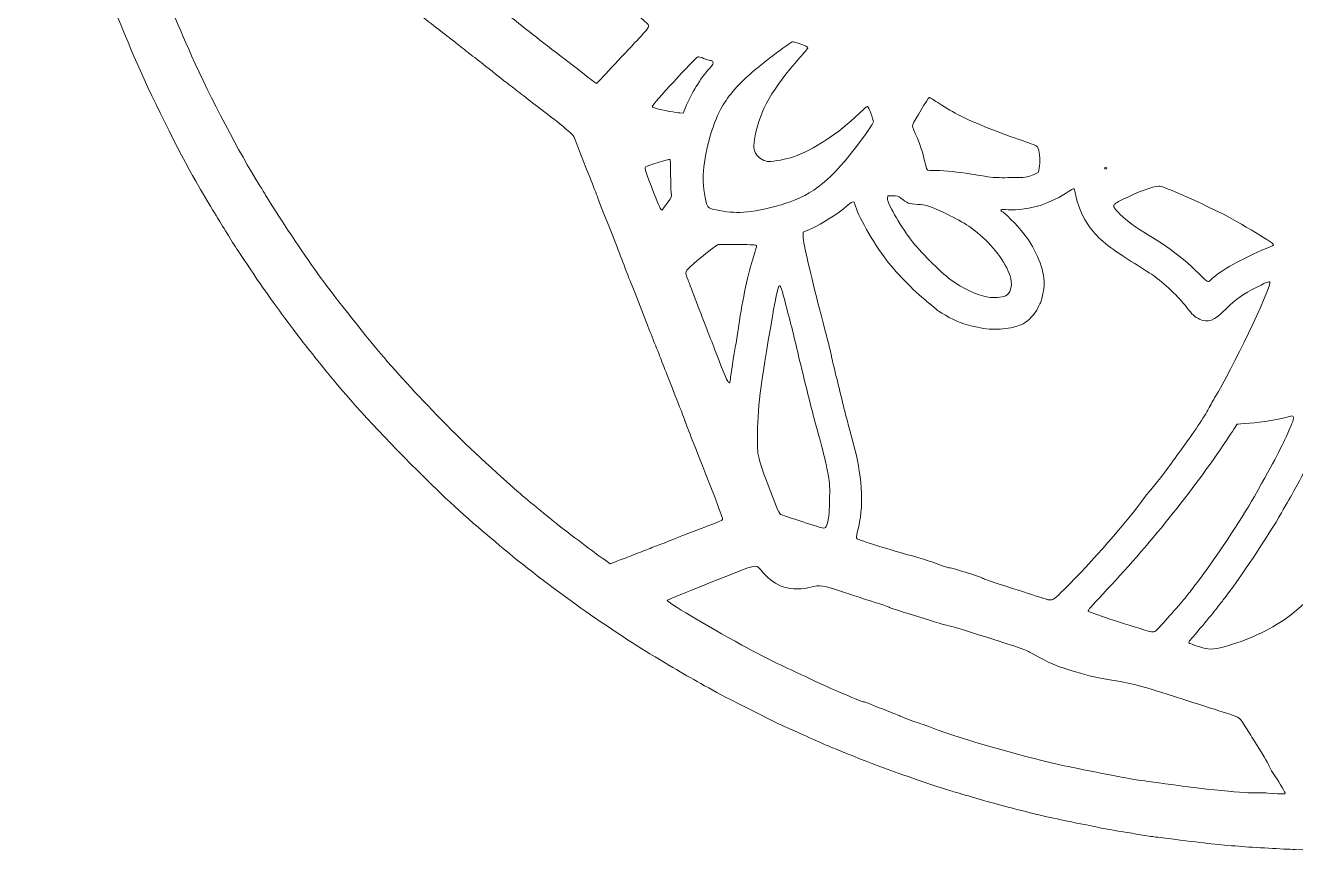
# Model space of a CAD drawing. Header units: inches. Extents: x -47.8 to -22.3, y 29.7 to 31.5.
# Drawn here: x -28.413 to -27.535, y 29.684 to 30.254 of the extents above; entities that cross this region are included whole.
import ezdxf

# ---------------------------------------------------------------- set-up
doc = ezdxf.new("R2010")
doc.units = ezdxf.units.IN
doc.header["$MEASUREMENT"] = 0
doc.layers.add('Football', color=7, linetype='Continuous')

msp = doc.modelspace()

# ---------------------------------------------------------------- linework, layer by layer
at = {"layer": 'Football', "lineweight": 0}
for points, knots in [([(-26.59611, 30.66189), (-26.59662, 30.66914), (-26.59723, 30.67533), (-26.59955, 30.69662), (-26.60033, 30.70371), (-26.60112, 30.70983), (-26.60216, 30.71681), (-26.60263, 30.71994), (-26.6035, 30.72596), (-26.6041, 30.73018), (-26.6068, 30.74921), (-26.6101, 30.76707), (-26.61494, 30.78877), (-26.61553, 30.79143), (-26.61652, 30.79591), (-26.61714, 30.79873), (-26.61979, 30.81081), (-26.62658, 30.83663), (-26.63023, 30.8485), (-26.63114, 30.85148), (-26.63228, 30.85544), (-26.63276, 30.85732), (-26.63385, 30.86157), (-26.64373, 30.89154), (-26.64607, 30.89771), (-26.64702, 30.90021), (-26.64951, 30.90687), (-26.65159, 30.9125), (-26.65367, 30.91813), (-26.65623, 30.92479), (-26.65728, 30.92729), (-26.65832, 30.92979), (-26.66075, 30.93581), (-26.66269, 30.94066), (-26.66462, 30.94551), (-26.6673, 30.95191), (-26.66865, 30.95488), (-26.67, 30.95785), (-26.67307, 30.96476), (-26.67547, 30.97024), (-26.68014, 30.9809), (-26.69472, 31.01038), (-26.70247, 31.02485), (-26.70701, 31.03334), (-26.70845, 31.03588), (-26.71706, 31.05061), (-26.71922, 31.05429), (-26.7216, 31.05839), (-26.72236, 31.05971), (-26.73323, 31.07867), (-26.75727, 31.11458), (-26.77423, 31.1372), (-26.78651, 31.15357), (-26.804, 31.17554), (-26.8114, 31.18389), (-26.81392, 31.18673), (-26.81816, 31.19158), (-26.82081, 31.19466), (-26.82347, 31.19775), (-26.83113, 31.20618), (-26.83784, 31.21339), (-26.86147, 31.23883), (-26.88471, 31.26102), (-26.91525, 31.28728), (-26.93418, 31.30357), (-26.96434, 31.32666), (-26.98506, 31.34074), (-26.98952, 31.34377), (-26.99464, 31.34729), (-26.99644, 31.34856), (-27.00943, 31.35775), (-27.049, 31.3818), (-27.06656, 31.39118), (-27.07047, 31.39327), (-27.07572, 31.39609), (-27.07822, 31.39744), (-27.0845, 31.40085), (-27.1102, 31.41361), (-27.11918, 31.41778), (-27.13129, 31.42341), (-27.13927, 31.42703), (-27.13958, 31.42703), (-27.13986, 31.42703), (-27.15384, 31.43293), (-27.15758, 31.43462), (-27.16386, 31.43748), (-27.19097, 31.44761), (-27.20906, 31.45387), (-27.22403, 31.45905), (-27.22697, 31.46), (-27.2405, 31.46394), (-27.2459, 31.46551), (-27.25055, 31.46694), (-27.25083, 31.46711), (-27.25208, 31.46788), (-27.29625, 31.47915), (-27.30674, 31.48137), (-27.33808, 31.488), (-27.36619, 31.49281), (-27.3928, 31.4961), (-27.40415, 31.4975), (-27.40819, 31.49791), (-27.42978, 31.49984), (-27.45893, 31.50245), (-27.50242, 31.50336), (-27.53803, 31.5021), (-27.55866, 31.50137), (-27.5999, 31.49817), (-27.61067, 31.49645), (-27.61255, 31.49615), (-27.61728, 31.4955), (-27.6212, 31.49501), (-27.62511, 31.49452), (-27.63061, 31.49375), (-27.63343, 31.4933), (-27.63624, 31.49285), (-27.64047, 31.49222), (-27.64281, 31.49189), (-27.64856, 31.49109), (-27.672, 31.48697), (-27.67837, 31.48564), (-27.68118, 31.48505), (-27.68451, 31.4844), (-27.68576, 31.4842), (-27.68701, 31.484), (-27.69111, 31.48311), (-27.69486, 31.48223), (-27.69862, 31.48134), (-27.70271, 31.48045), (-27.70396, 31.48024), (-27.70771, 31.47962), (-27.73808, 31.47188), (-27.75317, 31.4677), (-27.78363, 31.45928), (-27.83771, 31.43993), (-27.86438, 31.4279), (-27.86626, 31.42705), (-27.87061, 31.42513), (-27.87405, 31.42362), (-27.89071, 31.41633), (-27.92162, 31.40107), (-27.93606, 31.39302), (-27.93856, 31.39162), (-27.94432, 31.38844), (-27.94886, 31.38594), (-27.95751, 31.38117), (-27.95998, 31.37973), (-27.97019, 31.37351), (-27.97363, 31.37141), (-27.97811, 31.36873), (-27.98014, 31.36755), (-27.9858, 31.36427), (-28.00207, 31.35372), (-28.01517, 31.34483), (-28.03253, 31.33305), (-28.04422, 31.32441), (-28.07147, 31.3032), (-28.07804, 31.29809), (-28.09435, 31.28435), (-28.10472, 31.27518), (-28.10863, 31.27173), (-28.11439, 31.26667), (-28.11752, 31.26394), (-28.13323, 31.25023), (-28.18091, 31.20083), (-28.19403, 31.18469), (-28.19575, 31.18257), (-28.20036, 31.177), (-28.20427, 31.17232), (-28.2296, 31.14199), (-28.25884, 31.101), (-28.27903, 31.06751), (-28.29048, 31.04852), (-28.29436, 31.04169), (-28.30694, 31.01831), (-28.31719, 30.99927), (-28.33669, 30.95835), (-28.3388, 30.95147), (-28.33904, 30.95068), (-28.34007, 30.94838), (-28.34108, 30.94635), (-28.34289, 30.9427), (-28.35228, 30.91875), (-28.35782, 30.9036), (-28.36125, 30.89425), (-28.36983, 30.86845), (-28.37265, 30.85903), (-28.37922, 30.83708), (-28.3841, 30.81942), (-28.38655, 30.80868), (-28.38738, 30.80509), (-28.38854, 30.80022), (-28.38913, 30.79788), (-28.38973, 30.79553), (-28.39048, 30.7922), (-28.39081, 30.79048), (-28.39113, 30.78876), (-28.39256, 30.78172), (-28.39399, 30.77484), (-28.39688, 30.76081), (-28.39925, 30.74796), (-28.40141, 30.73445), (-28.40356, 30.721), (-28.40377, 30.71946), (-28.40508, 30.70828), (-28.40574, 30.70265), (-28.40664, 30.6951), (-28.40708, 30.6915), (-28.40752, 30.6879), (-28.40815, 30.68201), (-28.40847, 30.67842), (-28.40879, 30.67482), (-28.40932, 30.66904), (-28.40963, 30.66557), (-28.41179, 30.64195), (-28.41302, 30.58548), (-28.41192, 30.56038), (-28.41062, 30.53055), (-28.40769, 30.49624), (-28.40448, 30.47306), (-28.39951, 30.43722), (-28.39517, 30.41443), (-28.38597, 30.37578), (-28.38336, 30.36479), (-28.37683, 30.34104), (-28.37285, 30.328), (-28.36645, 30.30705), (-28.36041, 30.2895), (-28.35298, 30.27026), (-28.35153, 30.26651), (-28.34989, 30.26216), (-28.34934, 30.26059), (-28.34831, 30.25768), (-28.34377, 30.2467), (-28.33793, 30.233), (-28.32715, 30.20772), (-28.30628, 30.16553), (-28.29523, 30.1467), (-28.28522, 30.12963), (-28.28297, 30.12585), (-28.28011, 30.12122), (-28.27837, 30.11841), (-28.275, 30.1129), (-28.27263, 30.10899), (-28.27025, 30.10508), (-28.2669, 30.09983), (-28.26519, 30.09733), (-28.26347, 30.09483), (-28.26047, 30.09035), (-28.25852, 30.08737), (-28.251, 30.0759), (-28.24072, 30.0614), (-28.22926, 30.04613), (-28.22166, 30.03599), (-28.22128, 30.0355), (-28.20857, 30.01963), (-28.19052, 29.99709), (-28.17306, 29.97782), (-28.14619, 29.95078), (-28.12482, 29.92927), (-28.114, 29.91924), (-28.09182, 29.90038), (-28.07221, 29.8837), (-28.06069, 29.87469), (-28.03471, 29.85566), (-28.02015, 29.845), (-27.99455, 29.82786), (-27.98114, 29.81979), (-27.96085, 29.80758), (-27.95393, 29.80357), (-27.93748, 29.79453), (-27.92458, 29.78744), (-27.8899, 29.77003), (-27.88401, 29.76769), (-27.8826, 29.76713), (-27.87658, 29.76444), (-27.87064, 29.76172), (-27.86469, 29.759), (-27.85727, 29.75576), (-27.85414, 29.75452), (-27.85101, 29.75328), (-27.84641, 29.75142), (-27.8439, 29.75039), (-27.8251, 29.74264), (-27.78751, 29.72919), (-27.77308, 29.72505), (-27.77105, 29.72446), (-27.76454, 29.72255), (-27.75863, 29.72079), (-27.74584, 29.71699), (-27.73813, 29.71491), (-27.71648, 29.70944), (-27.70952, 29.70768), (-27.69859, 29.70533), (-27.67495, 29.70052), (-27.66546, 29.69859), (-27.66127, 29.69782), (-27.65504, 29.69685), (-27.65191, 29.69636), (-27.64654, 29.69547), (-27.6431, 29.69486), (-27.63965, 29.69426), (-27.63479, 29.69351), (-27.63229, 29.6932), (-27.62979, 29.69289), (-27.62364, 29.69212), (-27.61864, 29.69149), (-27.59514, 29.68852), (-27.58828, 29.68778), (-27.5738, 29.68665), (-27.56305, 29.68581), (-27.5431, 29.68467), (-27.53473, 29.68443), (-27.53473, 29.68443), (-27.53473, 29.68443), (-27.53473, 29.68443), (-27.5091, 29.68368), (-27.47088, 29.68425), (-27.44485, 29.68578), (-27.42024, 29.68723), (-27.37196, 29.6929), (-27.35014, 29.69692), (-27.34763, 29.69738), (-27.34341, 29.69812), (-27.34076, 29.69858), (-27.33568, 29.69944), (-27.32441, 29.70169), (-27.3106, 29.70459), (-27.30031, 29.70675), (-27.26153, 29.7164), (-27.25395, 29.71868), (-27.23449, 29.72455), (-27.22459, 29.72769), (-27.20764, 29.7334), (-27.19803, 29.73663), (-27.17571, 29.74481), (-27.17152, 29.74663), (-27.16995, 29.74731), (-27.16692, 29.74851), (-27.16479, 29.74928), (-27.16266, 29.75006), (-27.15587, 29.75288), (-27.14972, 29.75556), (-27.14356, 29.75823), (-27.13596, 29.7615), (-27.13283, 29.76283), (-27.12435, 29.76641), (-27.11017, 29.77315), (-27.09358, 29.78149), (-27.06169, 29.79751), (-27.02944, 29.81626), (-26.99972, 29.83605), (-26.98608, 29.84513), (-26.97754, 29.85101), (-26.97185, 29.85524), (-26.96903, 29.85733), (-26.96532, 29.86004), (-26.9636, 29.86127), (-26.95375, 29.86828), (-26.92512, 29.89097), (-26.91301, 29.90136), (-26.87199, 29.93655), (-26.83593, 29.97329), (-26.80023, 30.01627), (-26.79246, 30.02563), (-26.78792, 30.03147), (-26.77413, 30.0499), (-26.76343, 30.0642), (-26.76022, 30.06865), (-26.75435, 30.07738), (-26.75139, 30.08178), (-26.74827, 30.08629), (-26.7474, 30.08739), (-26.74654, 30.0885), (-26.74456, 30.09144), (-26.74302, 30.09393), (-26.74147, 30.09643), (-26.73655, 30.10423), (-26.73209, 30.11127), (-26.72379, 30.12435), (-26.71802, 30.13396), (-26.71332, 30.14255), (-26.71186, 30.14521), (-26.70931, 30.14982), (-26.70764, 30.15279), (-26.69969, 30.16696), (-26.68031, 30.20462), (-26.68031, 30.20589), (-26.68031, 30.20603), (-26.67746, 30.21238), (-26.67399, 30.22), (-26.66769, 30.23382), (-26.66197, 30.24734), (-26.6572, 30.25974), (-26.65582, 30.26334), (-26.65417, 30.2675), (-26.65353, 30.269), (-26.65102, 30.27495), (-26.63796, 30.3123), (-26.63539, 30.32089), (-26.63483, 30.32277), (-26.63372, 30.32648), (-26.63292, 30.32914), (-26.6286, 30.3436), (-26.61971, 30.37648), (-26.61801, 30.38432), (-26.6173, 30.3876), (-26.61589, 30.39387), (-26.61488, 30.39825), (-26.61291, 30.40683), (-26.61215, 30.41058), (-26.60904, 30.42727), (-26.60264, 30.46151), (-26.59779, 30.49964), (-26.59555, 30.53336), (-26.593, 30.57176), (-26.59321, 30.62047), (-26.59611, 30.66189)], [0, 0, 0, 0, 1, 1, 1, 2, 2, 2, 3, 3, 3, 4, 4, 4, 5, 5, 5, 6, 6, 6, 7, 7, 7, 8, 8, 8, 9, 9, 9, 10, 10, 10, 11, 11, 11, 12, 12, 12, 13, 13, 13, 14, 14, 14, 15, 15, 15, 16, 16, 16, 17, 17, 17, 18, 18, 18, 19, 19, 19, 20, 20, 20, 21, 21, 21, 22, 22, 22, 23, 23, 23, 24, 24, 24, 25, 25, 25, 26, 26, 26, 27, 27, 27, 28, 28, 28, 29, 29, 29, 30, 30, 30, 31, 31, 31, 32, 32, 32, 33, 33, 33, 34, 34, 34, 35, 35, 35, 36, 36, 36, 37, 37, 37, 38, 38, 38, 39, 39, 39, 40, 40, 40, 41, 41, 41, 42, 42, 42, 43, 43, 43, 44, 44, 44, 45, 45, 45, 46, 46, 46, 47, 47, 47, 48, 48, 48, 49, 49, 49, 50, 50, 50, 51, 51, 51, 52, 52, 52, 53, 53, 53, 54, 54, 54, 55, 55, 55, 56, 56, 56, 57, 57, 57, 58, 58, 58, 59, 59, 59, 60, 60, 60, 61, 61, 61, 62, 62, 62, 63, 63, 63, 64, 64, 64, 65, 65, 65, 66, 66, 66, 67, 67, 67, 68, 68, 68, 69, 69, 69, 70, 70, 70, 71, 71, 71, 72, 72, 72, 73, 73, 73, 74, 74, 74, 75, 75, 75, 76, 76, 76, 77, 77, 77, 78, 78, 78, 79, 79, 79, 80, 80, 80, 81, 81, 81, 82, 82, 82, 83, 83, 83, 84, 84, 84, 85, 85, 85, 86, 86, 86, 87, 87, 87, 88, 88, 88, 89, 89, 89, 90, 90, 90, 91, 91, 91, 92, 92, 92, 93, 93, 93, 94, 94, 94, 95, 95, 95, 96, 96, 96, 97, 97, 97, 98, 98, 98, 99, 99, 99, 100, 100, 100, 101, 101, 101, 102, 102, 102, 103, 103, 103, 104, 104, 104, 105, 105, 105, 106, 106, 106, 107, 107, 107, 108, 108, 108, 109, 109, 109, 110, 110, 110, 111, 111, 111, 112, 112, 112, 113, 113, 113, 114, 114, 114, 115, 115, 115, 116, 116, 116, 117, 117, 117, 118, 118, 118, 119, 119, 119, 120, 120, 120, 121, 121, 121, 122, 122, 122, 123, 123, 123, 124, 124, 124, 125, 125, 125, 126, 126, 126, 127, 127, 127, 128, 128, 128, 129, 129, 129, 130, 130, 130, 131, 131, 131, 132, 132, 132, 133, 133, 133, 134, 134, 134, 135, 135, 135, 136, 136, 136, 137, 137, 137, 138, 138, 138, 139, 139, 139, 139]), ([(-28.21061, 30.36859), (-28.20934, 30.36989), (-28.20618, 30.37315), (-28.20358, 30.37583), (-28.19787, 30.38174), (-28.18089, 30.39773), (-28.17155, 30.40598), (-28.16464, 30.41209), (-28.14525, 30.42784), (-28.1424, 30.42967), (-28.14155, 30.43021), (-28.13874, 30.43249), (-28.13616, 30.43473), (-28.13099, 30.43922), (-28.12868, 30.44099), (-28.11146, 30.45364), (-28.09847, 30.46317), (-28.08224, 30.4742), (-28.08118, 30.4742), (-28.08081, 30.4742), (-28.07795, 30.47576), (-28.07484, 30.47767), (-28.06179, 30.48565), (-28.03584, 30.49898), (-28.01456, 30.50863), (-28.00522, 30.51286), (-27.99539, 30.51686), (-27.99432, 30.51686), (-27.99328, 30.51686), (-27.99386, 30.51519), (-27.99726, 30.50828), (-28.00216, 30.49831), (-28.00591, 30.49291), (-28.01222, 30.48671), (-28.01856, 30.48048), (-28.02054, 30.47717), (-28.02052, 30.4728), (-28.02051, 30.46964), (-28.01914, 30.46615), (-28.01705, 30.46394), (-28.01631, 30.46316), (-28.01365, 30.46095), (-28.01115, 30.45904), (-28.00864, 30.45713), (-28.00339, 30.45227), (-27.99948, 30.44824), (-27.99225, 30.4408), (-27.9894, 30.43686), (-27.97567, 30.4153), (-27.96573, 30.39971), (-27.95692, 30.39146), (-27.94432, 30.38596), (-27.93988, 30.38403), (-27.93691, 30.38321), (-27.93108, 30.38232), (-27.92991, 30.38214), (-27.92895, 30.38172), (-27.92895, 30.38139), (-27.92895, 30.38106), (-27.9304, 30.37845), (-27.93217, 30.37559), (-27.94014, 30.36271), (-27.94348, 30.35121), (-27.94309, 30.33801), (-27.94286, 30.33037), (-27.94336, 30.32937), (-27.94562, 30.33294), (-27.94638, 30.33413), (-27.94919, 30.33722), (-27.95188, 30.33979), (-27.9634, 30.35082), (-27.97635, 30.35792), (-27.98901, 30.36013), (-28.00047, 30.36214), (-28.01457, 30.35692), (-28.02049, 30.34847), (-28.02324, 30.34455), (-28.02376, 30.34326), (-28.02484, 30.33769), (-28.02636, 30.32988), (-28.02645, 30.32377), (-28.02513, 30.31776), (-28.02448, 30.31479), (-28.02356, 30.31056), (-28.02308, 30.30837), (-28.02192, 30.30308), (-28.0155, 30.28999), (-28.01237, 30.28655), (-28.01105, 30.2851), (-28.00845, 30.28199), (-28.0066, 30.27965), (-28.00313, 30.27526), (-27.99018, 30.26197), (-27.98478, 30.25727), (-27.98225, 30.25507), (-27.98179, 30.25439), (-27.98207, 30.25326), (-27.98226, 30.25251), (-27.9858, 30.24833), (-27.98995, 30.24398), (-27.9941, 30.23962), (-28.00205, 30.23115), (-28.00762, 30.22515), (-28.00762, 30.22515), (-28.00762, 30.22514), (-28.00762, 30.22514), (-28.01319, 30.21914), (-28.01793, 30.21423), (-28.01815, 30.21423), (-28.01836, 30.21424), (-28.02149, 30.21654), (-28.02508, 30.21935), (-28.03651, 30.22829), (-28.03951, 30.23062), (-28.04279, 30.23312), (-28.05185, 30.24002), (-28.05782, 30.24465), (-28.06465, 30.25007), (-28.07306, 30.25674), (-28.08682, 30.26749), (-28.09303, 30.27225), (-28.09528, 30.27397), (-28.09864, 30.27672), (-28.10049, 30.27835), (-28.10462, 30.28199), (-28.12091, 30.29456), (-28.1252, 30.29743), (-28.12692, 30.29858), (-28.12974, 30.30066), (-28.13146, 30.30207), (-28.13318, 30.30347), (-28.13907, 30.30802), (-28.14454, 30.31219), (-28.15002, 30.31635), (-28.15514, 30.32042), (-28.15592, 30.32123), (-28.15716, 30.32252), (-28.1644, 30.32846), (-28.1706, 30.33326), (-28.17171, 30.33412), (-28.17294, 30.33483), (-28.17333, 30.33483), (-28.17372, 30.33483), (-28.1777, 30.33772), (-28.18219, 30.34126), (-28.18667, 30.34479), (-28.19341, 30.35), (-28.19716, 30.35283), (-28.20591, 30.35943), (-28.21182, 30.36428), (-28.21244, 30.36537), (-28.21279, 30.36599), (-28.21229, 30.36688), (-28.21061, 30.36859)], [0, 0, 0, 0, 1, 1, 1, 2, 2, 2, 3, 3, 3, 4, 4, 4, 5, 5, 5, 6, 6, 6, 7, 7, 7, 8, 8, 8, 9, 9, 9, 10, 10, 10, 11, 11, 11, 12, 12, 12, 13, 13, 13, 14, 14, 14, 15, 15, 15, 16, 16, 16, 17, 17, 17, 18, 18, 18, 19, 19, 19, 20, 20, 20, 21, 21, 21, 22, 22, 22, 23, 23, 23, 24, 24, 24, 25, 25, 25, 26, 26, 26, 27, 27, 27, 28, 28, 28, 29, 29, 29, 30, 30, 30, 31, 31, 31, 32, 32, 32, 33, 33, 33, 34, 34, 34, 35, 35, 35, 36, 36, 36, 37, 37, 37, 38, 38, 38, 39, 39, 39, 40, 40, 40, 41, 41, 41, 42, 42, 42, 43, 43, 43, 44, 44, 44, 45, 45, 45, 46, 46, 46, 47, 47, 47, 48, 48, 48, 49, 49, 49, 50, 50, 50, 51, 51, 51, 51]), ([(-27.98356, 29.89168), (-27.98684, 29.89039), (-27.99247, 29.88817), (-27.99607, 29.88676), (-27.99607, 29.88676), (-27.99607, 29.88676), (-27.99607, 29.88676), (-27.99967, 29.88536), (-28.00395, 29.88373), (-28.00559, 29.88314), (-28.00559, 29.88314), (-28.00857, 29.88208), (-28.00857, 29.88208), (-28.00857, 29.88208), (-28.01162, 29.88418), (-28.01162, 29.88418), (-28.01653, 29.88757), (-28.02725, 29.89561), (-28.04496, 29.9092), (-28.04951, 29.9127), (-28.06864, 29.9285), (-28.07293, 29.93231), (-28.09967, 29.95607), (-28.11277, 29.96852), (-28.13176, 29.98823), (-28.14813, 30.00522), (-28.16254, 30.02131), (-28.1742, 30.03561), (-28.19225, 30.05773), (-28.20791, 30.07814), (-28.21707, 30.09147), (-28.22911, 30.10898), (-28.24539, 30.13388), (-28.24751, 30.138), (-28.24791, 30.13878), (-28.24969, 30.14173), (-28.25148, 30.14454), (-28.26466, 30.16538), (-28.2852, 30.20451), (-28.29804, 30.23329), (-28.30883, 30.25745), (-28.31748, 30.27851), (-28.31748, 30.28062), (-28.31748, 30.28121), (-28.31574, 30.28437), (-28.31361, 30.28764), (-28.31149, 30.29091), (-28.30837, 30.29589), (-28.30669, 30.2987), (-28.30501, 30.30152), (-28.30293, 30.30485), (-28.30209, 30.3061), (-28.30048, 30.30846), (-28.29612, 30.31543), (-28.28534, 30.33284), (-28.27938, 30.34244), (-28.27433, 30.3505), (-28.26988, 30.35744), (-28.26883, 30.35908), (-28.26777, 30.36043), (-28.26753, 30.36043), (-28.26728, 30.36043), (-28.26428, 30.35819), (-28.26085, 30.35545), (-28.25742, 30.35272), (-28.25164, 30.34817), (-28.24799, 30.34536), (-28.24012, 30.33927), (-28.22719, 30.32919), (-28.20675, 30.31322), (-28.20335, 30.31057), (-28.19889, 30.30711), (-28.19683, 30.30554), (-28.19477, 30.30397), (-28.18952, 30.29988), (-28.18517, 30.29646), (-28.18081, 30.29303), (-28.1738, 30.28758), (-28.16957, 30.28435), (-28.16535, 30.28112), (-28.15997, 30.27695), (-28.15763, 30.2751), (-28.15528, 30.27324), (-28.15221, 30.27087), (-28.1508, 30.26982), (-28.14939, 30.26878), (-28.14453, 30.26501), (-28.13999, 30.26145), (-28.13546, 30.25789), (-28.12906, 30.25292), (-28.12577, 30.25042), (-28.12249, 30.24791), (-28.1174, 30.24393), (-28.11447, 30.24156), (-28.11153, 30.2392), (-28.10718, 30.23579), (-28.1048, 30.23399), (-28.10241, 30.23219), (-28.09585, 30.22705), (-28.09022, 30.22257), (-28.08459, 30.21809), (-28.07895, 30.21368), (-28.0777, 30.21276), (-28.07645, 30.21185), (-28.07283, 30.20905), (-28.06966, 30.20655), (-28.06649, 30.20405), (-28.06103, 30.19982), (-28.05752, 30.19716), (-28.04154, 30.18503), (-28.03433, 30.17905), (-28.03375, 30.17746), (-28.03201, 30.17268), (-28.02587, 30.15702), (-28.02252, 30.14881), (-28.02041, 30.14365), (-28.01794, 30.13738), (-28.01702, 30.13487), (-28.01549, 30.13068), (-28.01131, 30.12004), (-28.00562, 30.10586), (-28.00437, 30.10273), (-28.00173, 30.09582), (-27.99976, 30.0905), (-27.99779, 30.08518), (-27.99497, 30.07789), (-27.99348, 30.07429), (-27.99092, 30.06809), (-27.98726, 30.05878), (-27.98442, 30.05125), (-27.98371, 30.04937), (-27.98155, 30.04387), (-27.97961, 30.03902), (-27.97768, 30.03417), (-27.9751, 30.02764), (-27.97389, 30.02452), (-27.97134, 30.01793), (-27.96594, 30.00416), (-27.96057, 29.99055), (-27.95851, 29.98533), (-27.95682, 29.98089), (-27.95682, 29.98069), (-27.95682, 29.98048), (-27.95488, 29.97542), (-27.9525, 29.96942), (-27.93656, 29.92918), (-27.93051, 29.91336), (-27.9308, 29.91263), (-27.93096, 29.91222), (-27.93553, 29.91024), (-27.94097, 29.90823), (-27.9464, 29.90623), (-27.95558, 29.90268), (-27.96137, 29.90035), (-27.96716, 29.89802), (-27.97318, 29.89565), (-27.97474, 29.89508), (-27.9763, 29.89451), (-27.98027, 29.89298), (-27.98356, 29.89168)], [0, 0, 0, 0, 1, 1, 1, 2, 2, 2, 3, 3, 3, 4, 4, 4, 5, 5, 5, 6, 6, 6, 7, 7, 7, 8, 8, 8, 9, 9, 9, 10, 10, 10, 11, 11, 11, 12, 12, 12, 13, 13, 13, 14, 14, 14, 15, 15, 15, 16, 16, 16, 17, 17, 17, 18, 18, 18, 19, 19, 19, 20, 20, 20, 21, 21, 21, 22, 22, 22, 23, 23, 23, 24, 24, 24, 25, 25, 25, 26, 26, 26, 27, 27, 27, 28, 28, 28, 29, 29, 29, 30, 30, 30, 31, 31, 31, 32, 32, 32, 33, 33, 33, 34, 34, 34, 35, 35, 35, 36, 36, 36, 37, 37, 37, 38, 38, 38, 39, 39, 39, 40, 40, 40, 41, 41, 41, 42, 42, 42, 43, 43, 43, 44, 44, 44, 45, 45, 45, 46, 46, 46, 47, 47, 47, 48, 48, 48, 49, 49, 49, 50, 50, 50, 51, 51, 51, 52, 52, 52, 53, 53, 53, 53]), ([(-27.91099, 30.12574), (-27.91099, 30.12574), (-27.91099, 30.12574), (-27.91099, 30.12574), (-27.91846, 30.12475), (-27.92352, 30.12478), (-27.93037, 30.12584), (-27.93831, 30.12708), (-27.94049, 30.12784), (-27.94137, 30.12966), (-27.94262, 30.13227), (-27.94429, 30.14306), (-27.9443, 30.14857), (-27.94432, 30.16134), (-27.93919, 30.18244), (-27.93316, 30.19443), (-27.92872, 30.20326), (-27.92249, 30.21106), (-27.91312, 30.21955), (-27.9059, 30.22609), (-27.8845, 30.24251), (-27.88258, 30.24299), (-27.88122, 30.24334), (-27.87178, 30.23975), (-27.87178, 30.23889), (-27.87178, 30.23856), (-27.87439, 30.23537), (-27.87759, 30.2318), (-27.89605, 30.2112), (-27.90508, 30.19543), (-27.90825, 30.17823), (-27.90975, 30.17016), (-27.9096, 30.16832), (-27.90718, 30.16468), (-27.90567, 30.16241), (-27.90161, 30.16019), (-27.89896, 30.16019), (-27.89549, 30.16019), (-27.88639, 30.1619), (-27.88191, 30.1634), (-27.86858, 30.16786), (-27.8504, 30.17982), (-27.83645, 30.1933), (-27.83361, 30.19605), (-27.83102, 30.1983), (-27.8307, 30.1983), (-27.83002, 30.1983), (-27.82655, 30.18941), (-27.82655, 30.18766), (-27.82655, 30.187), (-27.82879, 30.18339), (-27.83153, 30.17963), (-27.85306, 30.15008), (-27.865, 30.13936), (-27.8842, 30.13233), (-27.8912, 30.12977), (-27.90359, 30.12673), (-27.91099, 30.12574)], [0, 0, 0, 0, 1, 1, 1, 2, 2, 2, 3, 3, 3, 4, 4, 4, 5, 5, 5, 6, 6, 6, 7, 7, 7, 8, 8, 8, 9, 9, 9, 10, 10, 10, 11, 11, 11, 12, 12, 12, 13, 13, 13, 14, 14, 14, 15, 15, 15, 16, 16, 16, 17, 17, 17, 18, 18, 18, 19, 19, 19, 19]), ([(-27.9773, 30.197), (-27.97839, 30.19729), (-27.97936, 30.19791), (-27.97946, 30.1984), (-27.97963, 30.19928), (-27.94955, 30.23204), (-27.94805, 30.23262), (-27.94762, 30.23279), (-27.94577, 30.23231), (-27.94394, 30.23155), (-27.94211, 30.2308), (-27.94004, 30.23018), (-27.93935, 30.23017), (-27.93866, 30.23016), (-27.93782, 30.22966), (-27.93749, 30.22905), (-27.93699, 30.22811), (-27.93739, 30.22739), (-27.94011, 30.22435), (-27.94625, 30.2175), (-27.95241, 30.20745), (-27.95653, 30.19759), (-27.95653, 30.19759), (-27.95653, 30.19759), (-27.95653, 30.19759), (-27.95653, 30.19759), (-27.95813, 30.19375), (-27.95813, 30.19375), (-27.95813, 30.19375), (-27.96046, 30.19379), (-27.96046, 30.19379), (-27.96255, 30.19382), (-27.97204, 30.19563), (-27.9773, 30.197)], [0, 0, 0, 0, 1, 1, 1, 2, 2, 2, 3, 3, 3, 4, 4, 4, 5, 5, 5, 6, 6, 6, 7, 7, 7, 8, 8, 8, 9, 9, 9, 10, 10, 10, 11, 11, 11, 11]), ([(-27.73127, 30.14905), (-27.73721, 30.14899), (-27.74285, 30.14904), (-27.74378, 30.14917), (-27.74758, 30.14969), (-27.75706, 30.15115), (-27.76, 30.15167), (-27.76713, 30.15293), (-27.77716, 30.15392), (-27.78282, 30.15393), (-27.78697, 30.15393), (-27.78905, 30.15415), (-27.78943, 30.15464), (-27.78975, 30.15503), (-27.79044, 30.1574), (-27.79099, 30.1599), (-27.79246, 30.16667), (-27.79452, 30.1729), (-27.79733, 30.17904), (-27.79938, 30.18353), (-27.79973, 30.18477), (-27.79927, 30.18587), (-27.79826, 30.18827), (-27.78858, 30.20423), (-27.78801, 30.20442), (-27.78771, 30.20452), (-27.78439, 30.20256), (-27.78063, 30.20006), (-27.77687, 30.19757), (-27.77062, 30.1939), (-27.76675, 30.19191), (-27.75821, 30.18752), (-27.7371, 30.17907), (-27.72371, 30.17469), (-27.71644, 30.17231), (-27.71368, 30.17115), (-27.71311, 30.17024), (-27.7117, 30.168), (-27.71101, 30.16183), (-27.71165, 30.15727), (-27.71198, 30.15498), (-27.71244, 30.15291), (-27.71268, 30.15267), (-27.71292, 30.15243), (-27.71477, 30.15154), (-27.71679, 30.1507), (-27.71679, 30.1507), (-27.71679, 30.1507), (-27.71679, 30.1507), (-27.7203, 30.14923), (-27.72095, 30.14916), (-27.73127, 30.14905)], [0, 0, 0, 0, 1, 1, 1, 2, 2, 2, 3, 3, 3, 4, 4, 4, 5, 5, 5, 6, 6, 6, 7, 7, 7, 8, 8, 8, 9, 9, 9, 10, 10, 10, 11, 11, 11, 12, 12, 12, 13, 13, 13, 14, 14, 14, 15, 15, 15, 16, 16, 16, 17, 17, 17, 17]), ([(-27.98407, 30.15645), (-27.98309, 30.15736), (-27.96762, 30.16208), (-27.96715, 30.16161), (-27.96697, 30.16142), (-27.96679, 30.15636), (-27.96676, 30.15035), (-27.96673, 30.14434), (-27.96651, 30.13865), (-27.96627, 30.13771), (-27.96589, 30.13621), (-27.96624, 30.13543), (-27.96915, 30.13132), (-27.97097, 30.12874), (-27.97265, 30.12663), (-27.97288, 30.12663), (-27.97351, 30.12662), (-27.97465, 30.12909), (-27.97832, 30.13833), (-27.98427, 30.15335), (-27.98498, 30.1556), (-27.98407, 30.15645)], [0, 0, 0, 0, 1, 1, 1, 2, 2, 2, 3, 3, 3, 4, 4, 4, 5, 5, 5, 6, 6, 6, 7, 7, 7, 7]), ([(-27.6667, 30.15564), (-27.6667, 30.15595), (-27.66632, 30.15621), (-27.66585, 30.15621), (-27.66538, 30.15621), (-27.665, 30.15595), (-27.665, 30.15564), (-27.665, 30.15532), (-27.66538, 30.15507), (-27.66585, 30.15507), (-27.66632, 30.15507), (-27.6667, 30.15532), (-27.6667, 30.15564)], [0, 0, 0, 0, 1, 1, 1, 2, 2, 2, 3, 3, 3, 4, 4, 4, 4]), ([(-27.70383, 29.85703), (-27.70484, 29.85706), (-27.70593, 29.85717), (-27.70624, 29.85728), (-27.70655, 29.85738), (-27.71257, 29.85931), (-27.71961, 29.86156), (-27.74117, 29.86844), (-27.74999, 29.87138), (-27.75118, 29.87211), (-27.75265, 29.87301), (-27.77225, 29.87917), (-27.77365, 29.87917), (-27.77423, 29.87917), (-27.77683, 29.87995), (-27.77944, 29.8809), (-27.787, 29.88365), (-27.79743, 29.88697), (-27.80266, 29.88829), (-27.81087, 29.89035), (-27.83703, 29.89856), (-27.83782, 29.89932), (-27.83844, 29.89992), (-27.83837, 29.90084), (-27.83743, 29.90454), (-27.83533, 29.91287), (-27.83433, 29.92254), (-27.83474, 29.93065), (-27.83524, 29.94059), (-27.83692, 29.95194), (-27.83911, 29.96026), (-27.84082, 29.96677), (-27.84321, 29.9757), (-27.84533, 29.98356), (-27.84635, 29.98731), (-27.84763, 29.99243), (-27.84819, 29.99494), (-27.84875, 29.99744), (-27.8505, 30.00461), (-27.85207, 30.01086), (-27.85364, 30.01712), (-27.85523, 30.0239), (-27.8556, 30.02594), (-27.85597, 30.02797), (-27.85692, 30.03194), (-27.8577, 30.03476), (-27.85848, 30.03757), (-27.8597, 30.04231), (-27.86042, 30.04528), (-27.86113, 30.04825), (-27.86264, 30.05414), (-27.86377, 30.05836), (-27.86958, 30.0801), (-27.87505, 30.10416), (-27.87513, 30.10834), (-27.87513, 30.10834), (-27.87519, 30.11138), (-27.87519, 30.11138), (-27.87519, 30.11138), (-27.86922, 30.11397), (-27.86922, 30.11397), (-27.8623, 30.11697), (-27.85033, 30.12459), (-27.84536, 30.12915), (-27.84149, 30.13271), (-27.83984, 30.13315), (-27.83931, 30.13075), (-27.83771, 30.12346), (-27.82684, 30.10419), (-27.81742, 30.09193), (-27.8102, 30.08253), (-27.79624, 30.06847), (-27.78759, 30.06188), (-27.78571, 30.06046), (-27.78334, 30.05845), (-27.78232, 30.05743), (-27.78021, 30.05531), (-27.76844, 30.04923), (-27.76388, 30.04789), (-27.75055, 30.044), (-27.74127, 30.04324), (-27.73154, 30.04525), (-27.72828, 30.04593), (-27.72437, 30.04716), (-27.72285, 30.04799), (-27.71937, 30.04988), (-27.71445, 30.05515), (-27.71281, 30.05874), (-27.71213, 30.06025), (-27.71134, 30.06191), (-27.71106, 30.06243), (-27.71016, 30.06413), (-27.70888, 30.06996), (-27.70851, 30.07401), (-27.7077, 30.08289), (-27.71265, 30.09659), (-27.72083, 30.10811), (-27.7244, 30.11314), (-27.73379, 30.12311), (-27.73682, 30.12509), (-27.73956, 30.12688), (-27.73875, 30.12731), (-27.7334, 30.12689), (-27.72714, 30.12641), (-27.71751, 30.12775), (-27.71027, 30.13011), (-27.70498, 30.13184), (-27.69675, 30.13594), (-27.69154, 30.13945), (-27.68994, 30.14053), (-27.68833, 30.14142), (-27.68797, 30.14142), (-27.68761, 30.14142), (-27.68714, 30.1402), (-27.68692, 30.13871), (-27.68573, 30.13042), (-27.68205, 30.1218), (-27.67651, 30.11435), (-27.67059, 30.10638), (-27.66403, 30.10101), (-27.64815, 30.09114), (-27.64287, 30.08786), (-27.636, 30.08343), (-27.63288, 30.08129), (-27.6262, 30.07672), (-27.61457, 30.0657), (-27.60997, 30.05957), (-27.60584, 30.05407), (-27.60451, 30.05283), (-27.601, 30.05118), (-27.59499, 30.04835), (-27.59113, 30.04987), (-27.58237, 30.05856), (-27.57555, 30.06533), (-27.57131, 30.06829), (-27.5609, 30.07354), (-27.55345, 30.0773), (-27.55236, 30.07765), (-27.55236, 30.07633), (-27.55236, 30.07114), (-27.57915, 30.01515), (-27.59006, 29.99753), (-27.59133, 29.99548), (-27.59344, 29.99173), (-27.59474, 29.98921), (-27.59727, 29.9843), (-27.60533, 29.97225), (-27.61415, 29.96023), (-27.61713, 29.95617), (-27.62137, 29.95032), (-27.62358, 29.94723), (-27.62579, 29.94415), (-27.62955, 29.93933), (-27.63193, 29.93654), (-27.63432, 29.93374), (-27.63717, 29.93022), (-27.63826, 29.92872), (-27.65144, 29.91061), (-27.67515, 29.8835), (-27.69465, 29.86424), (-27.69465, 29.86424), (-27.69465, 29.86424), (-27.69465, 29.86424), (-27.7011, 29.85787), (-27.70221, 29.85699), (-27.70383, 29.85703)], [0, 0, 0, 0, 1, 1, 1, 2, 2, 2, 3, 3, 3, 4, 4, 4, 5, 5, 5, 6, 6, 6, 7, 7, 7, 8, 8, 8, 9, 9, 9, 10, 10, 10, 11, 11, 11, 12, 12, 12, 13, 13, 13, 14, 14, 14, 15, 15, 15, 16, 16, 16, 17, 17, 17, 18, 18, 18, 19, 19, 19, 20, 20, 20, 21, 21, 21, 22, 22, 22, 23, 23, 23, 24, 24, 24, 25, 25, 25, 26, 26, 26, 27, 27, 27, 28, 28, 28, 29, 29, 29, 30, 30, 30, 31, 31, 31, 32, 32, 32, 33, 33, 33, 34, 34, 34, 35, 35, 35, 36, 36, 36, 37, 37, 37, 38, 38, 38, 39, 39, 39, 40, 40, 40, 41, 41, 41, 42, 42, 42, 43, 43, 43, 44, 44, 44, 45, 45, 45, 46, 46, 46, 47, 47, 47, 48, 48, 48, 49, 49, 49, 50, 50, 50, 51, 51, 51, 52, 52, 52, 53, 53, 53, 54, 54, 54, 55, 55, 55, 55]), ([(-27.66034, 30.12962), (-27.6602, 30.1306), (-27.65874, 30.13161), (-27.6539, 30.13405), (-27.64389, 30.1391), (-27.63296, 30.14311), (-27.62911, 30.14312), (-27.62629, 30.14312), (-27.61453, 30.13814), (-27.5903, 30.12666), (-27.57779, 30.12073), (-27.5498, 30.10413), (-27.5498, 30.10264), (-27.5498, 30.10231), (-27.55083, 30.10164), (-27.55208, 30.10116), (-27.56756, 30.09522), (-27.58447, 30.08613), (-27.59118, 30.08012), (-27.59252, 30.07893), (-27.594, 30.07765), (-27.59449, 30.07728), (-27.59523, 30.07672), (-27.59638, 30.07762), (-27.6016, 30.08289), (-27.6113, 30.09267), (-27.62156, 30.10049), (-27.63627, 30.10929), (-27.64535, 30.11473), (-27.65115, 30.11899), (-27.65579, 30.12363), (-27.65933, 30.12717), (-27.66048, 30.12868), (-27.66034, 30.12962)], [0, 0, 0, 0, 1, 1, 1, 2, 2, 2, 3, 3, 3, 4, 4, 4, 5, 5, 5, 6, 6, 6, 7, 7, 7, 8, 8, 8, 9, 9, 9, 10, 10, 10, 11, 11, 11, 11]), ([(-27.79586, 30.13056), (-27.79025, 30.13021), (-27.78941, 30.12999), (-27.78304, 30.1272), (-27.76857, 30.12086), (-27.76102, 30.11643), (-27.75292, 30.10951), (-27.74214, 30.10032), (-27.73388, 30.08862), (-27.73152, 30.07925), (-27.73026, 30.0742), (-27.73194, 30.06852), (-27.73509, 30.06722), (-27.73509, 30.06722), (-27.73509, 30.06721), (-27.73509, 30.06721), (-27.73763, 30.06616), (-27.74372, 30.06573), (-27.74726, 30.06635), (-27.75471, 30.06766), (-27.7652, 30.07257), (-27.77308, 30.07843), (-27.7801, 30.08365), (-27.79501, 30.0986), (-27.80045, 30.10588), (-27.80884, 30.11711), (-27.81707, 30.13164), (-27.81678, 30.13471), (-27.81678, 30.13471), (-27.8166, 30.13658), (-27.8166, 30.13658), (-27.8166, 30.13658), (-27.81314, 30.13658), (-27.81314, 30.13658), (-27.81015, 30.13658), (-27.80939, 30.13634), (-27.80754, 30.13487), (-27.80301, 30.13126), (-27.80219, 30.13096), (-27.79586, 30.13056)], [0, 0, 0, 0, 1, 1, 1, 2, 2, 2, 3, 3, 3, 4, 4, 4, 5, 5, 5, 6, 6, 6, 7, 7, 7, 8, 8, 8, 9, 9, 9, 10, 10, 10, 11, 11, 11, 12, 12, 12, 13, 13, 13, 13]), ([(-27.95101, 30.08939), (-27.94438, 30.09511), (-27.93959, 30.09897), (-27.93639, 30.10118), (-27.93639, 30.10118), (-27.93388, 30.10292), (-27.93388, 30.10292), (-27.93388, 30.10292), (-27.92111, 30.10282), (-27.92111, 30.10282), (-27.91409, 30.10277), (-27.9081, 30.10257), (-27.90779, 30.10238), (-27.90712, 30.10197), (-27.90733, 30.10107), (-27.91017, 30.09193), (-27.91372, 30.08049), (-27.91771, 30.06118), (-27.92014, 30.04365), (-27.92056, 30.04064), (-27.92141, 30.03522), (-27.92204, 30.03163), (-27.924, 30.02032), (-27.92553, 30.01022), (-27.92553, 30.00867), (-27.92553, 30.00867), (-27.92553, 30.00867), (-27.92553, 30.00867), (-27.92553, 30.00775), (-27.92585, 30.00717), (-27.92634, 30.00717), (-27.92712, 30.00717), (-27.9294, 30.01248), (-27.93637, 30.03049), (-27.93788, 30.0344), (-27.94032, 30.04067), (-27.94178, 30.04443), (-27.94325, 30.04818), (-27.94643, 30.0565), (-27.94885, 30.06291), (-27.95127, 30.06933), (-27.95393, 30.07622), (-27.95475, 30.07823), (-27.9571, 30.08396), (-27.95702, 30.08421), (-27.95101, 30.08939)], [0, 0, 0, 0, 1, 1, 1, 2, 2, 2, 3, 3, 3, 4, 4, 4, 5, 5, 5, 6, 6, 6, 7, 7, 7, 8, 8, 8, 9, 9, 9, 10, 10, 10, 11, 11, 11, 12, 12, 12, 13, 13, 13, 14, 14, 14, 15, 15, 15, 15]), ([(-27.90672, 29.96812), (-27.90659, 29.99066), (-27.90522, 30.00193), (-27.8962, 30.05438), (-27.89465, 30.06339), (-27.89246, 30.07343), (-27.89193, 30.07398), (-27.89096, 30.07497), (-27.89036, 30.07355), (-27.88809, 30.0649), (-27.88686, 30.06021), (-27.88481, 30.0524), (-27.88354, 30.04755), (-27.88227, 30.0427), (-27.88018, 30.03413), (-27.87889, 30.0285), (-27.87558, 30.01406), (-27.86964, 29.99017), (-27.86694, 29.98043), (-27.86215, 29.96314), (-27.85898, 29.95031), (-27.8578, 29.94345), (-27.85672, 29.93722), (-27.85661, 29.93494), (-27.85688, 29.92497), (-27.85712, 29.91607), (-27.85742, 29.91284), (-27.85826, 29.91018), (-27.85951, 29.90618), (-27.85984, 29.90606), (-27.86523, 29.9077), (-27.87208, 29.90979), (-27.88997, 29.91571), (-27.89083, 29.91617), (-27.8913, 29.91643), (-27.89252, 29.91876), (-27.89353, 29.92137), (-27.90674, 29.95524), (-27.90679, 29.95539), (-27.90672, 29.96812)], [0, 0, 0, 0, 1, 1, 1, 2, 2, 2, 3, 3, 3, 4, 4, 4, 5, 5, 5, 6, 6, 6, 7, 7, 7, 8, 8, 8, 9, 9, 9, 10, 10, 10, 11, 11, 11, 12, 12, 12, 13, 13, 13, 13]), ([(-27.5409, 29.84436), (-27.55219, 29.83633), (-27.56835, 29.82891), (-27.58393, 29.82459), (-27.58393, 29.82459), (-27.58393, 29.82459), (-27.58393, 29.82459), (-27.59162, 29.82247), (-27.59493, 29.8225), (-27.60179, 29.8248), (-27.60504, 29.82588), (-27.60796, 29.82703), (-27.60828, 29.82734), (-27.60866, 29.82773), (-27.6069, 29.8301), (-27.60293, 29.83455), (-27.59968, 29.8382), (-27.59478, 29.84403), (-27.59204, 29.84752), (-27.58931, 29.85101), (-27.58596, 29.85527), (-27.58461, 29.85699), (-27.57428, 29.87014), (-27.55273, 29.90237), (-27.54437, 29.91715), (-27.54088, 29.92333), (-27.53706, 29.93004), (-27.53588, 29.93208), (-27.53175, 29.93921), (-27.52165, 29.95919), (-27.51849, 29.9665), (-27.51132, 29.98307), (-27.50714, 29.99412), (-27.50195, 30.01028), (-27.49995, 30.01652), (-27.49807, 30.02187), (-27.49778, 30.02216), (-27.49656, 30.02338), (-27.49558, 30.0216), (-27.49295, 30.01335), (-27.48564, 29.99047), (-27.47657, 29.96836), (-27.46648, 29.94886), (-27.46023, 29.93677), (-27.44489, 29.90973), (-27.44039, 29.90285), (-27.43878, 29.90038), (-27.43746, 29.89792), (-27.43746, 29.89736), (-27.43746, 29.89672), (-27.43987, 29.8947), (-27.44414, 29.89176), (-27.44782, 29.88923), (-27.45479, 29.88442), (-27.45964, 29.88108), (-27.47481, 29.87064), (-27.47776, 29.86878), (-27.47865, 29.86912), (-27.47912, 29.8693), (-27.48129, 29.87187), (-27.48347, 29.87482), (-27.48849, 29.88162), (-27.48995, 29.88296), (-27.49358, 29.88411), (-27.49613, 29.88491), (-27.49687, 29.88494), (-27.49922, 29.88428), (-27.50274, 29.88329), (-27.50504, 29.88121), (-27.50989, 29.87462), (-27.51658, 29.86552), (-27.53117, 29.85128), (-27.5409, 29.84436)], [0, 0, 0, 0, 1, 1, 1, 2, 2, 2, 3, 3, 3, 4, 4, 4, 5, 5, 5, 6, 6, 6, 7, 7, 7, 8, 8, 8, 9, 9, 9, 10, 10, 10, 11, 11, 11, 12, 12, 12, 13, 13, 13, 14, 14, 14, 15, 15, 15, 16, 16, 16, 17, 17, 17, 18, 18, 18, 19, 19, 19, 20, 20, 20, 21, 21, 21, 22, 22, 22, 23, 23, 23, 24, 24, 24, 24]), ([(-27.66771, 29.86125), (-27.63636, 29.89426), (-27.60532, 29.93286), (-27.58239, 29.96735), (-27.57833, 29.97345), (-27.57497, 29.97848), (-27.57492, 29.97854), (-27.57487, 29.97859), (-27.57095, 29.97891), (-27.56622, 29.97924), (-27.55843, 29.97979), (-27.54409, 29.98224), (-27.5388, 29.98393), (-27.53731, 29.9844), (-27.53672, 29.98437), (-27.53612, 29.98376), (-27.53548, 29.98311), (-27.53593, 29.98166), (-27.53893, 29.97474), (-27.54433, 29.96227), (-27.54853, 29.95425), (-27.56305, 29.92866), (-27.57251, 29.912), (-27.59079, 29.8845), (-27.60271, 29.869), (-27.60521, 29.86575), (-27.60836, 29.86166), (-27.6097, 29.85991), (-27.61193, 29.857), (-27.62417, 29.84303), (-27.62958, 29.83722), (-27.63196, 29.83466), (-27.63291, 29.83443), (-27.63655, 29.83551), (-27.6522, 29.84017), (-27.67739, 29.84848), (-27.67794, 29.84917), (-27.67836, 29.84969), (-27.67565, 29.85289), (-27.66771, 29.86125)], [0, 0, 0, 0, 1, 1, 1, 2, 2, 2, 3, 3, 3, 4, 4, 4, 5, 5, 5, 6, 6, 6, 7, 7, 7, 8, 8, 8, 9, 9, 9, 10, 10, 10, 11, 11, 11, 12, 12, 12, 13, 13, 13, 13]), ([(-27.55379, 29.72341), (-27.55754, 29.72369), (-27.56215, 29.72378), (-27.56403, 29.72361), (-27.56987, 29.7231), (-27.60506, 29.72696), (-27.63655, 29.73156), (-27.63953, 29.73199), (-27.64324, 29.7325), (-27.6448, 29.73269), (-27.64857, 29.73314), (-27.67987, 29.73924), (-27.69458, 29.74238), (-27.71987, 29.74779), (-27.75754, 29.75844), (-27.78104, 29.76682), (-27.78777, 29.76922), (-27.7943, 29.77152), (-27.79555, 29.77193), (-27.79923, 29.77314), (-27.80565, 29.77559), (-27.8075, 29.77649), (-27.80843, 29.77695), (-27.81291, 29.77876), (-27.81745, 29.7805), (-27.82199, 29.78225), (-27.82714, 29.7843), (-27.8289, 29.78506), (-27.83066, 29.78583), (-27.83251, 29.78645), (-27.833, 29.78645), (-27.83477, 29.78645), (-27.85372, 29.79466), (-27.87405, 29.80424), (-27.88, 29.80704), (-27.88755, 29.81056), (-27.89083, 29.81206), (-27.896, 29.81443), (-27.90939, 29.82131), (-27.91757, 29.82581), (-27.94237, 29.83944), (-27.96949, 29.85566), (-27.96916, 29.85666), (-27.96899, 29.85716), (-27.95819, 29.86154), (-27.92216, 29.87574), (-27.90672, 29.88182), (-27.90778, 29.88181), (-27.90272, 29.87582), (-27.89884, 29.87121), (-27.89354, 29.86758), (-27.88834, 29.86594), (-27.88304, 29.86427), (-27.87512, 29.86422), (-27.86979, 29.86581), (-27.86369, 29.86762), (-27.86188, 29.86734), (-27.84589, 29.86199), (-27.83792, 29.85933), (-27.82793, 29.85606), (-27.82371, 29.85473), (-27.81948, 29.85341), (-27.81577, 29.85212), (-27.81546, 29.85188), (-27.81467, 29.85126), (-27.77615, 29.83929), (-27.77336, 29.8388), (-27.77106, 29.83839), (-27.76833, 29.83757), (-27.74748, 29.83099), (-27.72403, 29.8236), (-27.72154, 29.82271), (-27.71676, 29.82001), (-27.70497, 29.81334), (-27.69993, 29.8112), (-27.68672, 29.80726), (-27.67748, 29.80451), (-27.67116, 29.8031), (-27.65854, 29.80097), (-27.64416, 29.79855), (-27.64153, 29.79781), (-27.60555, 29.78615), (-27.59554, 29.78291), (-27.58434, 29.77932), (-27.58066, 29.77818), (-27.57311, 29.77583), (-27.57353, 29.7762), (-27.56805, 29.76739), (-27.5661, 29.76426), (-27.56322, 29.75966), (-27.56164, 29.75715), (-27.55552, 29.74741), (-27.55318, 29.74342), (-27.55233, 29.74123), (-27.55184, 29.73998), (-27.55053, 29.73767), (-27.54941, 29.73611), (-27.54717, 29.73296), (-27.5423, 29.725), (-27.54177, 29.72362), (-27.54138, 29.7226), (-27.5426, 29.72258), (-27.55379, 29.72341)], [0, 0, 0, 0, 1, 1, 1, 2, 2, 2, 3, 3, 3, 4, 4, 4, 5, 5, 5, 6, 6, 6, 7, 7, 7, 8, 8, 8, 9, 9, 9, 10, 10, 10, 11, 11, 11, 12, 12, 12, 13, 13, 13, 14, 14, 14, 15, 15, 15, 16, 16, 16, 17, 17, 17, 18, 18, 18, 19, 19, 19, 20, 20, 20, 21, 21, 21, 22, 22, 22, 23, 23, 23, 24, 24, 24, 25, 25, 25, 26, 26, 26, 27, 27, 27, 28, 28, 28, 29, 29, 29, 30, 30, 30, 31, 31, 31, 32, 32, 32, 33, 33, 33, 34, 34, 34, 34])]:
    msp.add_open_spline(points, degree=3, knots=knots, dxfattribs=at)

doc.saveas('drawing.dxf')
